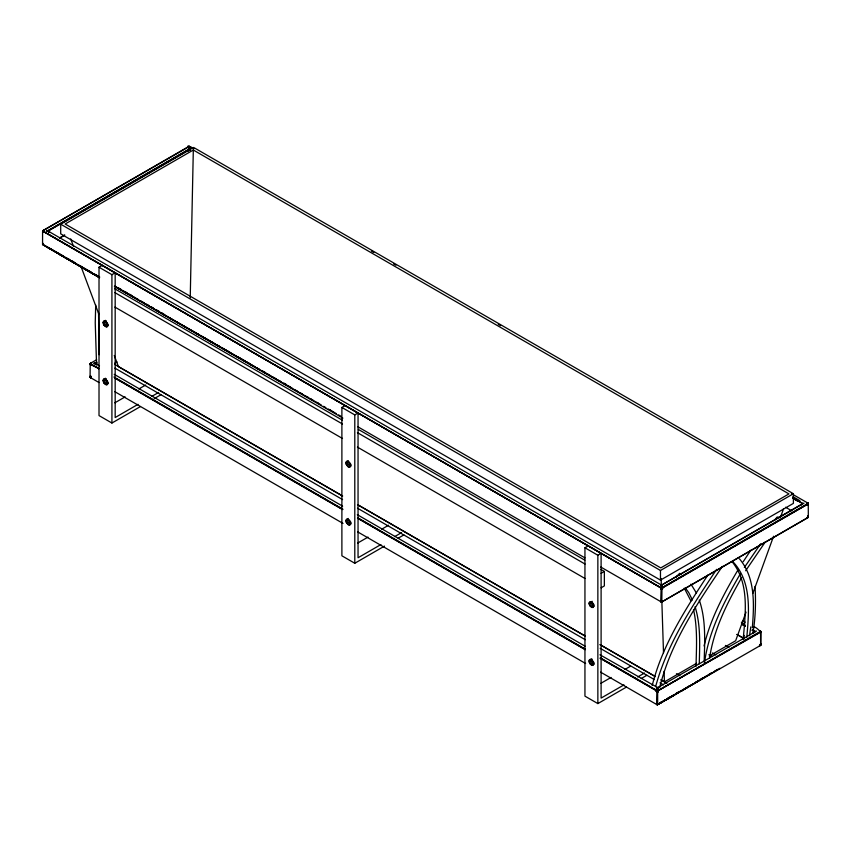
<?xml version="1.0" encoding="UTF-8"?>
<svg xmlns="http://www.w3.org/2000/svg" width="851" height="851" viewBox="0 0 851 851"><rect width="100%" height="100%" fill="white"/><g stroke="black" fill="none" stroke-linecap="round" stroke-linejoin="round"><path stroke-width="1.28" d="M189.475 150.148L189.475 147.595M90.195 377.227L90.557 375.972L90.578 377.695L90.557 375.972L90.578 377.695L90.557 375.972L90.472 377.599L99.003 382.546M759.666 630.868C762.017 632.633 760.039 632.07 759.666 631.144C761.592 634.793 760.145 628.815 760.922 632.272M188.443 150.638C188.72 146.776 190.784 149.542 188.443 150.638C189.667 150.882 189.305 145.925 190.411 150.319M98.535 312.285L99.12 354.707M96.652 359.739L90.578 363.228L90.546 364.951L91.578 363.217L90.195 363.696L90.546 364.951L91.334 363.1M658.291 687.353L657.408 688.512L657.695 687.587L658.44 687.885L658.185 687.374L756.528 631.027M190.23 297.818L193.315 150.021L788.951 493.91L660.78 567.904L65.144 224.015L193.315 150.021M696.022 666.195C696.458 647.324 697.703 628.102 693.501 609.529M699.267 663.769C699.735 644.76 700.83 625.113 695.065 606.731M704.16 661.982C704.713 641.346 706.149 619.9 699.267 600.061M188.943 150.701C188.518 146.415 191.783 150.329 188.496 150.319M657.366 704.351L656.376 703.82L657.653 704.628L673.279 695.799L657.132 704.819L657.419 689.395M188.688 150.797L189.465 148.021L189.933 150.106M43.624 245.024L42.731 244.375L43.061 243.322L42.582 244.599L99.259 277.298M753.146 626.804C756.092 625.942 763.528 635.463 759.879 630.804M791.43 493.612L807.801 503.047L807.939 504.845L806.918 503.111L808.407 503.877L807.939 504.845L807.163 502.994M59.485 254.406L99.62 277.703L42.55 244.482L42.582 231.568C45.305 228.281 41.369 234.472 43.316 230.419L189.454 146.393M660.514 588.509L662.546 588.786L661.525 587.052L660.514 588.509L662.546 588.786L661.291 587.211M660.759 588.913L661.77 587.211M661.014 589.009L661.972 587.381M661.27 589.062L662.142 587.573L807.535 503.632L808.195 503.494L808.418 504.398M661.525 589.083L662.291 587.775L808.344 503.792M661.78 589.062L662.397 588.009L808.067 503.952L807.365 502.93M662.035 588.998L662.482 588.243M658.397 691.352L656.376 691.629L657.398 689.895L658.419 691.629L656.376 691.629L657.642 690.055M760.826 644.026C761.145 645.643 759.677 644.622 760.305 645.526L657.908 704.468M90.323 364.802L90.812 363.069M662.291 601.104C657.961 601.678 665.354 601.508 660.791 601.668L600.785 567.032M90.621 363.313L90.546 364.951L90.951 363.026M90.61 364.419L90.397 363.462L91.121 363.547M91.131 363.037L90.334 363.92M662.482 601.434C660.397 601.476 659.812 601.455 662.397 601.583M661.014 601.2L660.504 600.976L662.142 601.721L807.79 517.642L807.939 515.855M662.035 601.2L661.11 601.827L661.897 601.848M662.035 601.806L807.684 517.738L808.163 516.004M42.837 232.163C43.975 230.461 43.582 229.621 42.582 231.866M95.706 304.966L95.238 322.774L96.503 362.866M760.677 643.877C759.326 645.654 760.23 646.303 760.922 644.175M658.376 687.427L656.398 687.885L657.866 687.725M42.678 232.015L43.635 230.387M760.432 644.016L760.9 644.441L760.049 645.664M752.316 627.868C754.167 604.54 755.55 577.818 739.423 558.777M42.55 231.717L42.795 230.898M808.45 516.44C807.088 518.44 807.918 517.919 808.322 516.153M808.418 516.302L807.918 517.291M743.21 639.314C745.359 613.433 749.752 583.297 731.977 561.586M746.795 637.314C749.04 611.88 751.976 581.765 732.828 561.639M90.344 377.121C89.663 375.025 92.312 379.759 90.078 376.706L90.227 363.632L99.003 368.387M807.546 502.909C808.386 505.781 808.961 503.356 807.163 503.271M96.429 363.845L96.791 364.728L93.972 363.217L97.035 363.76M808.099 503.356L808.407 504.239M657.174 687.98L658.046 687.448M750.784 626.889L749.508 635.729M709.532 658.397C713.712 629.336 727.318 602.753 741.7 577.521M704.575 662.163C709.043 630.251 724.339 601.178 740.413 573.702M807.939 504.845L807.876 503.196M656.919 687.98L657.706 687.619L599.944 654.77M657.727 688.257L657.812 687.725L657.621 688.374M803.131 503.366L661.206 585.307C663.503 584.084 660.525 586.201 661.674 585.031L804.025 503.154M657.493 687.991C655.536 688.161 657.366 687.278 657.929 688.108M752.944 630.102L755.241 631.431L753.965 632.729L754.443 631.463L752.178 630.112M801.94 503.877L801.461 504.856L801.685 503.579M743.519 639.261L744.231 635.399M752.922 633.378C755.507 617.879 755.954 602.072 755.039 586.403M807.876 516.387C808.503 517.121 806.78 518.227 807.684 516.855M90.132 363.824L90.546 364.951L90.568 363.579M659.674 687.619C670.524 642.888 696.937 603.997 722.382 566.362M652.206 685.523C662.333 645.164 685.225 609.561 707.819 575.148M46.752 230.472L49.113 231.898L49.539 231.11L46.475 230.568L49.315 231.259M94.546 363.1L99.482 365.834M808.205 517.27L807.801 516.631M103.29 323.944L106.545 322.061L107.875 325.412L106.971 327.007L103.96 325.273L103.056 322.635L103.96 321.04L106.971 322.774M103.29 381.833L106.545 379.961L107.875 383.312L106.971 384.897L103.96 383.163L103.056 380.525L103.96 378.94L106.971 380.674M345.931 462.859L346.836 461.263L348.878 461.923L350.75 465.635L349.846 467.22L347.804 466.571L346.166 464.167L345.931 462.859L348.102 461.604M345.931 520.748L346.836 519.163L348.878 519.812L350.75 523.535L349.846 525.12L347.804 524.461L346.166 522.057L345.931 520.748L348.102 519.493M588.998 603.189L589.903 601.593L591.934 602.253L593.807 605.965L592.902 607.561L589.903 605.827L588.998 603.189L592.243 601.306M588.998 661.078L589.903 659.493L591.934 660.142L593.807 663.865L592.902 665.45L589.903 663.716L588.998 661.078L592.243 659.206M660.738 601.221L662.525 601.231M704.064 645.952C710.425 618.751 723.829 593.881 737.934 570.01M655.855 685.81C667.514 643.154 692.342 605.742 716.638 569.351M808.322 516.802L808.259 503.718M746.04 612.135L735.647 640.76L709.234 656.004M752.816 593.466L773.591 536.215M780.367 517.557L783.526 508.845M48.571 231.132L49.188 231.876L47.752 230.706M96.535 363.76L96.748 364.622M759.666 631.144L760.581 631.336L760.443 632.718L760.709 631.378L759.869 631.325M90.557 375.972L90.61 377.61L90.344 376.589M760.443 632.718L760.39 631.08M661.653 601.785L661.801 586.594M43.124 231.77C43.646 230.036 42.997 230.334 43.071 232.025M760.422 645.175C761.9 644.377 758.092 646.196 760.475 645.398M745.646 570.744L765.336 541.917M658.355 691.086L656.376 691.629L657.844 690.225M760.741 645.015L760.922 631.985M662.312 585.073L661.333 585.531M744.348 567.489L760.698 543.746M807.535 517.78L807.546 517.068M760.634 645.271L760.581 631.336L656.376 691.629L760.89 631.995M743.189 561.724L750.773 550.278M658.163 704.192L659.153 703.639M808.131 516.887L807.248 517.504L808.322 516.738M193.911 148.787C182.04 144.202 190.964 146.308 193.347 148.457M774.655 519.961L777.218 516.993L779.814 517.685M675.694 577.425L679.651 573.319L681.215 574.659M42.678 231.355C44.678 229.387 42.38 232.185 43.327 230.472M43.539 230.451L43.316 231.302L662.546 588.786L661.078 587.381M760.805 644.877L759.422 645.462L760.666 644.771M661.216 585.414L662.248 585.009M49.05 231.11L49.262 231.972M657.312 704.766L665.003 699.958M42.858 231.015L662.546 588.786L660.567 588.254M759.666 645.59L759.975 645.196M659.557 703L661.759 701.649M667.227 698.586L669.439 697.224M600.593 672.141L657.238 704.841L673.694 694.905M675.949 693.522L679.332 691.438M661.28 702.543L679.555 691.608M666.173 699.841L689.725 685.651M673.013 695.937L693.044 683.906M695.288 682.523L697.533 681.14M700.905 679.066L703.16 677.683M681.811 690.821L706.064 676.194M708.309 674.811L711.691 672.737M711.957 672.875L681.949 690.746M714.191 671.492L717.542 669.429M719.903 668.29L692.554 684.512M43.21 230.515L189.326 146.159M48.145 231.057L188.571 149.989L190.326 149.978M60.698 224.196L193.624 147.457L793.398 493.729L793.398 503.377L660.472 580.116L60.698 233.844L60.698 224.196L660.472 570.468L793.398 493.729M59.474 238.11L64.442 235.227M60.23 237.695L64.814 235.046M140.458 406.555L111.917 423.032L99.014 415.586L99.014 267.225L102.269 265.352M99.014 267.225L111.917 274.682L115.172 272.799L115.172 417.533L138.032 404.331M103.29 321.604L105.46 320.348M103.056 322.635L106.311 320.753M103.96 325.273L107.215 323.391L108.183 324.476L104.928 326.348M106.003 326.965L108.173 325.72M97.152 362.249L94.876 363.568L96.78 364.675M114.811 363.217L116.981 361.962M103.29 379.493L105.46 378.238M103.056 380.525L106.311 378.652M103.96 383.163L107.215 381.291L108.183 382.365L104.928 384.248M106.003 384.865L108.173 383.61M114.842 402.821L125.129 396.885M138.851 388.96L145.712 385.003M151.755 396.417L158.616 392.46M154.159 398.64L161.009 394.694M384.471 546.119L354.793 563.256L341.889 555.809L341.889 407.448L345.134 405.576M341.889 407.448L354.793 414.905L358.048 413.022L358.048 557.756L380.908 544.555M346.166 461.816L348.336 460.572M346.166 464.167L349.421 462.284L351.059 464.689L347.804 466.571M346.836 465.486L350.091 463.614M348.878 467.188L351.048 465.933M346.166 519.716L348.336 518.461M346.166 522.057L349.421 520.184L351.059 522.588L347.804 524.461M346.836 523.386L350.091 521.503M348.878 525.088L351.048 523.833M357.718 543.044L368.004 537.109M381.727 529.184L388.588 525.227M394.63 536.641L401.491 532.673M398.172 538.204L403.885 534.917M626.4 687.108L597.859 703.586L584.945 696.139L584.945 547.778L588.201 545.906M584.945 547.778L597.859 555.235L601.104 553.352L601.104 698.086L623.974 684.885M601.104 573.329L604.359 571.447L604.359 585.924L601.104 587.807M589.232 604.497L592.487 602.614L594.115 605.018L590.871 606.901M589.903 605.827L593.158 603.944M591.934 607.518L594.104 606.274M589.232 660.046L591.402 658.791M589.232 662.386L592.487 660.514L594.115 662.918L590.871 664.791M589.903 663.716L593.158 661.833M591.934 665.418L594.104 664.163M600.774 683.374L611.071 677.439M624.783 669.514L630.506 666.216M637.697 676.971L644.547 673.013M641.239 678.534L646.951 675.247M660.993 679.875L664.44 681.874L696.597 663.301M661.738 585.531L662.067 585.041M656.376 691.629L760.847 631.665M658.429 687.597L657.419 687.959M658.344 704.054L661.876 702.245M656.993 704.702L657.163 689.384M189.007 148.861L189.901 148.861M807.365 503.441L808.088 503.292M661.291 601.646C661.408 601.306 660.121 601.976 661.525 601.274L661.546 586.616M661.291 585.222L661.748 585.062M46.752 230.706L49.06 231.557M94.238 363.356L96.684 364.526L95.248 363.345M47.05 230.823L49.113 231.898L47.05 230.451M94.546 363.473L96.365 363.951M807.854 517.631L807.248 517.642M95.248 363.643L96.386 364.207M90.238 363.834L98.854 368.6M660.833 601.529L661.291 586.594M661.44 601.902L662.291 601.689M755.241 631.431L752.178 630.24M94.248 363.111L96.078 363.739M656.993 687.778L657.61 687.874M656.398 687.885L657.227 687.938M662.546 588.786L42.869 231.281M808.173 503.941L808.322 504.547M660.674 601.497L661.493 601.891M49.156 231.408L47.294 230.589L661.716 585.211M91.334 363.377C86.993 364.079 98.195 367.494 98.748 368.823M660.567 601.444L661.301 601.827M190.081 149.255L188.837 149.255L47.379 230.919L49.145 231.834M190.22 149.627L188.688 149.627L47.752 230.993L49.103 231.791L48.156 230.961M213.452 343.049L147.638 305.403L259.119 369.419M193.964 332.028L277.011 379.557M44.092 245.045L63.719 256.204M66.027 257.523L69.495 259.491M71.803 260.8L74.111 262.119M66.261 257.949L47.826 247.46L80.802 266.799M68.559 259.257L76.622 263.842M78.93 265.15L91.6 272.352M95.057 274.32L99.663 276.937M60.07 254.715L99.227 276.99M118.81 288.117L121.119 289.425M124.565 291.393L126.873 292.701M129.182 294.01L131.48 295.329M115.396 286.479L128.086 293.691M130.394 294.999L138.468 299.584M140.766 300.903L144.234 302.871M146.532 304.179L148.84 305.488M151.148 306.796L153.457 308.115M156.914 310.083L159.222 311.392M161.53 312.7L163.828 314.008M198.783 334.486L114.651 286.361L147.787 305.477M201.081 335.805L214.909 343.708M217.218 345.027L219.526 346.346M221.824 347.665L229.898 352.282M237.961 356.899L244.875 360.845M247.184 362.164L250.641 364.143M263.31 371.398L265.618 372.717M284.053 383.258L286.361 384.578M215.76 344.357L254.928 366.77M257.236 368.089L259.534 369.408M261.842 370.728L265.299 372.706M267.597 374.025L269.905 375.334M273.362 377.312L275.66 378.631M277.969 379.95L280.277 381.269M283.723 383.248L286.032 384.567M288.34 385.886L290.638 387.205M279.319 380.876L281.617 382.195M283.926 383.514L287.383 385.492M289.691 386.811L291.999 388.13M295.457 390.109L297.754 391.428M300.063 392.747L302.371 394.066M305.828 396.045L308.126 397.364M310.434 398.683L312.743 400.002M316.2 401.98L318.508 403.3M330.028 409.895L333.486 411.873M261.427 370.738L305.115 395.789M307.466 397.098L315.519 401.715M317.827 403.034L321.274 405.002M323.582 406.321L325.88 407.64M328.178 408.959L330.486 410.278M333.932 412.256L336.241 413.575M338.538 414.894L340.836 416.213M371.462 251.13L373.77 252.46M393.598 263.884L395.896 265.214M498.271 324.316L500.569 325.646M785.59 507.228L791.749 510.823M742.785 620.826L745.231 622.198M737.221 634.601L744.519 638.824M736.849 634.42L743.742 638.399M80.398 266.586L98.822 277.224M114.385 286.244L342.889 418.139M357.856 426.776L584.945 557.873M114.715 288.755L342.293 420.149M358.388 429.436L584.818 560.171M600.912 569.457L604.359 571.447M114.906 292.627L342.496 424.021M357.431 432.648L585.02 564.043M725.414 645.441L728.86 647.43M114.906 307.094L342.496 438.488M357.431 447.115L585.02 578.51M712.404 652.951L715.851 654.94M708.957 654.579L712.404 656.568M676.449 673.705L679.906 675.694M114.874 364.505L342.581 495.973M358.686 505.271L585.243 636.069L357.537 504.675M600.189 644.696L655.387 676.566M661.142 679.885L666.897 683.204M342.591 496.048L118.449 366.643L114.268 355.473M600.072 644.707L655.249 676.556M114.874 368.121L342.581 499.59M357.526 508.217L585.243 639.686M600.189 648.313L654.238 679.523M659.993 682.842L663.44 684.832M114.215 374.334L342.634 506.175M357.324 514.695L585.233 646.281M113.949 377.025L342.815 509.153M357.76 517.78L585.467 649.249M600.423 657.887L656.77 690.416L657.653 691.906M114.959 377.897L342.666 509.355M357.622 517.993L585.328 649.462M600.274 658.089L656.632 690.629L657.398 691.916M114.842 378.121L342.559 509.589M357.505 518.216L585.211 649.685M600.168 658.312L656.515 690.852L657.142 691.906M114.864 391.715L343.017 523.429M357.728 531.928L585.626 663.503M792.962 496.676L799.855 500.686M741.466 623.432L744.912 625.432M741.849 624.24L745.295 626.24M741.381 622.177L744.827 624.177M189.465 146.638L192.9 148.648M792.558 497.548L802.738 503.558L792.845 498.207M741.944 624.06L745.359 626.081M793.026 498.409L797.515 501.111M741.87 624.049L745.114 626.017M657.163 690.055L658.163 691.757M656.951 690.225L657.908 691.842M656.44 691.097L656.887 691.852M95.642 363.611L96.503 364.345M808.29 503.579L807.684 502.952L808.397 503.909M760.826 631.836L760.432 631.282M685.449 588.052L688.767 592.658L692.395 599.998M684.3 588.158L690.884 600.891M690.938 584.137L696.501 593.147M70.707 238.897L73.484 246.343M80.898 266.182L98.982 314.551M189.465 148.021L189.688 150.053M90.174 376.259L90.089 376.929M661.121 578.51L661.333 585.137M661.844 601.04L663.503 652.717M664.099 671.269L664.44 681.874M660.472 570.468L660.472 580.116M657.674 689.384L657.653 704.628M597.859 555.235L597.859 703.586M354.793 414.905L354.793 563.256M189.73 147.649L189.73 150.191M189.22 147.649L189.22 150.191M111.917 274.682L111.917 423.032"/></g></svg>
